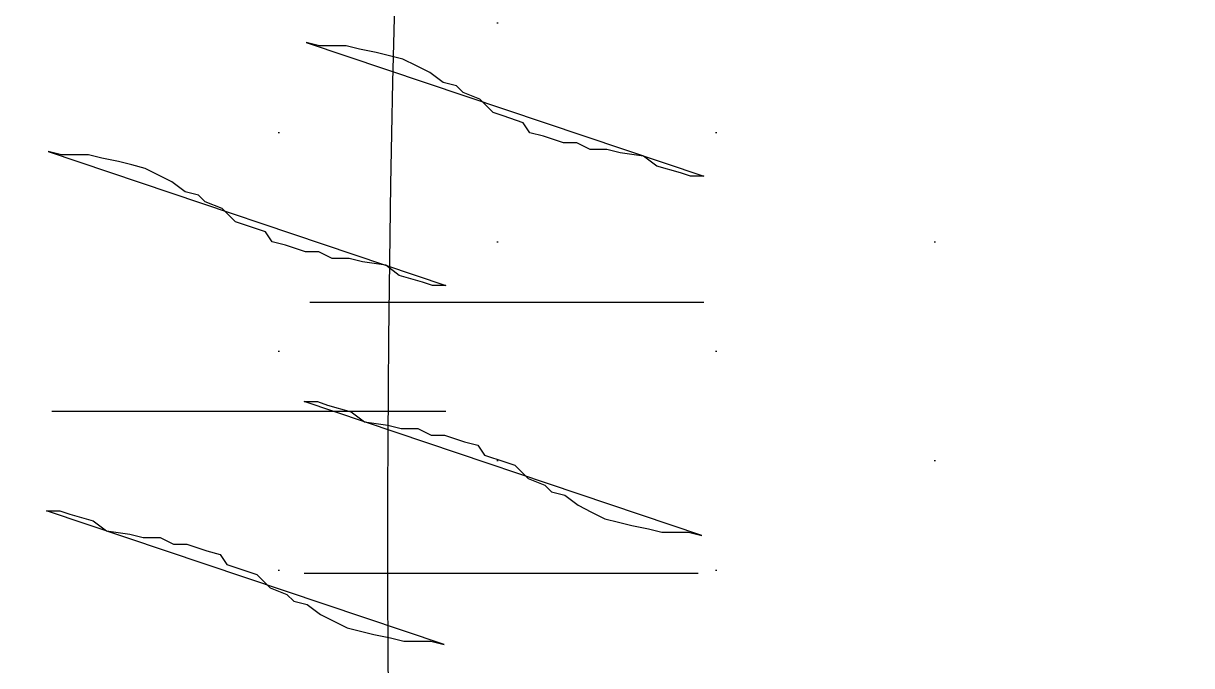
# Model space of a CAD drawing. Extents: x 3694 to 117786, y 20013 to 108631.
# Drawn here: x 68139.6 to 68199.3, y 30810.3 to 30843.1 of the extents above; entities that cross this region are included whole.
import ezdxf

# ---------------------------------------------------------------- set-up
doc = ezdxf.new("R2010")
doc.units = 0
doc.header["$LTSCALE"] = 1000
doc.header["$MEASUREMENT"] = 0
doc.layers.add('家具', color=253, linetype='Continuous')

msp = doc.modelspace()

# ---------------------------------------------------------------- hatches: boundary and pattern name
at = {"layer": '家具'}
h = msp.add_hatch(dxfattribs=at)
h.set_pattern_fill('DOTS', color=8, scale=335.28, angle=-90, style=0)
h.set_pattern_definition([(270, (40764.087, 11180.682), (-20.955, -10.4775), [0, -20.955])])
edge = h.paths.add_edge_path()
edge.add_spline(control_points=[(67993.171, 30063.85), (67991.347, 30072.905), (67989.564, 30081.936), (67984.129, 30110.343), (67980.695, 30129.634), (67974.752, 30168.036), (67972.296, 30187.076), (67967.7, 30231.647), (67965.824, 30257.252), (67961.066, 30334.956), (67959.04, 30388.061), (67952.128, 30468.763), (67949.186, 30495.816), (67943.11, 30536.435), (67940.807, 30549.981), (67935.525, 30577.052), (67932.521, 30590.639), (67925.162, 30620.115), (67920.727, 30635.84), (67913.02, 30661.97), (67909.81, 30672.52), (67906.634, 30682.959)], knot_values=[0.007594, 0.007594, 0.007594, 0.007594, 1.009332, 1.009332, 3.166904, 3.166904, 5.324476, 5.324476, 8.146714, 8.146714, 13.786985, 13.786985, 16.607121, 16.607121, 18.017189, 18.017189, 19.427256, 19.427256, 21.1184, 21.1184, 22.28816, 22.28816, 22.28816, 22.28816], degree=3, periodic=0)
edge.add_ellipse((69823.205, 31244.763), major_axis=(1412.244, 1412.244), ratio=1, start_angle=138.557148, end_angle=151.337437, ccw=False)
edge.add_ellipse((69823.205, 30996.932), major_axis=(1412.244, 1412.244), ratio=1, start_angle=118.662563, end_angle=131.442852, ccw=False)
edge.add_spline(control_points=[(67906.634, 31558.737), (67909.81, 31569.175), (67913.02, 31579.726), (67920.727, 31605.856), (67925.162, 31621.581), (67932.521, 31651.056), (67935.525, 31664.643), (67940.807, 31691.714), (67943.11, 31705.261), (67949.186, 31745.88), (67952.128, 31772.932), (67957.218, 31832.352), (67959.059, 31864.616), (67960.781, 31896.489)], knot_values=[0.007594, 0.007594, 0.007594, 0.007594, 1.177354, 1.177354, 2.868498, 2.868498, 4.278566, 4.278566, 5.688634, 5.688634, 8.508769, 8.508769, 11.917873, 11.917873, 11.917873, 11.917873], degree=3, periodic=0)
edge.add_ellipse((67966.547, 31918.918), major_axis=(-16.375, 16.375), ratio=1, start_angle=120.58246, end_angle=134.19648)
edge.add_ellipse((68102.117, 32282.875), major_axis=(-290.107, 290.107), ratio=1, start_angle=115.65651, end_angle=125.45708)
edge.add_ellipse((67321.82, 31759.471), major_axis=(510.616, 510.616), ratio=1, start_angle=303.721551, end_angle=324.469816, ccw=False)
edge.add_ellipse((63554.823, 31287.666), major_axis=(3173.046, 3173.046), ratio=1, start_angle=308.357975, end_angle=319.22468, ccw=False)
edge.add_ellipse((67013.867, 30385.319), major_axis=(-756.088, 756.088), ratio=1, start_angle=220.522212, end_angle=246.006973, ccw=False)
edge.add_ellipse((68093.523, 30275.821), major_axis=(20.775, 20.775), ratio=1, start_angle=72.68605, end_angle=150.65031)
edge.add_ellipse((68351.803, 30519.224), major_axis=(269.526, 269.526), ratio=1, start_angle=176.25132, end_angle=213.93034)
edge.add_ellipse((68627.268, 30299.265), major_axis=(-269.545, 269.545), ratio=1, start_angle=68.84747, end_angle=70.56357)
edge.add_ellipse((68342.567, 28632.013), major_axis=(1063.437, 1063.437), ratio=1, start_angle=47.255077, end_angle=54.694715)
edge.add_ellipse((68138.88, 29903.694), major_axis=(153.102, 153.102), ratio=1, start_angle=58.23516, end_angle=87.29579)
edge = h.paths.add_edge_path()
edge.add_ellipse((68052.888, 29947.418), major_axis=(-59.621, 59.621), ratio=1, start_angle=82.28214, end_angle=111.86653, ccw=False)
edge.add_ellipse((68101.68, 29975.411), major_axis=(99.196, 99.196), ratio=1, start_angle=154.31922, end_angle=169.30677, ccw=False)
edge.add_ellipse((68226.478, 31486.223), major_axis=(1116.039, 1116.039), ratio=1, start_angle=215.621951, end_angle=236.675883)
edge.add_spline(control_points=[(68545.89, 29940.565), (68546.088, 29938.378), (68546.942, 29928.791), (68547.53, 29918.779), (68548.385, 29909.38)], knot_values=[0, 0, 0, 0, 0.241803, 1.05283, 1.05283, 1.05283, 1.05283], degree=3, periodic=0)
edge.add_ellipse((68586.297, 29912.68), major_axis=(-26.909, 26.909), ratio=1, start_angle=49.72716, end_angle=121.22323)
edge.add_ellipse((68256.115, 33919.223), major_axis=(2868.191, 2868.191), ratio=1, start_angle=221.659547, end_angle=229.540688, ccw=False)
edge = h.paths.add_edge_path()
edge.add_ellipse((68052.888, 32294.278), major_axis=(59.621, 59.621), ratio=1, start_angle=68.13347, end_angle=97.71786, ccw=False)
edge.add_ellipse((68256.115, 28322.473), major_axis=(-2868.191, 2868.191), ratio=1, start_angle=310.455896, end_angle=318.340453, ccw=False)
edge.add_ellipse((68586.473, 32328.98), major_axis=(26.909, 26.909), ratio=1, start_angle=58.67635, end_angle=130.01653)
edge.add_spline(control_points=[(68548.562, 32332.286), (68548.225, 32328.589), (68547.95, 32325.154), (68547.704, 32321.891)], knot_values=[0, 0, 0, 0, 0.318986, 0.318986, 0.318986, 0.318986], degree=3, periodic=0)
edge.add_ellipse((68118.216, 28776.025), major_axis=(-2525.632, 2525.632), ratio=1, start_angle=-51.906227, end_angle=-42.875408)
edge = h.paths.add_edge_path()
edge.add_ellipse((68266.776, 31858.426), major_axis=(221.162, 221.162), ratio=1, start_angle=249.06802, end_angle=320.144, ccw=False)
edge.add_ellipse((68176.053, 31598.983), major_axis=(-155.448, 155.448), ratio=1, start_angle=155.11893, end_angle=218.17184, ccw=False)
edge.add_ellipse((68799.504, 31223.883), major_axis=(405.324, 405.324), ratio=1, start_angle=117.886425, end_angle=164.473767)
edge.add_ellipse((68089.491, 30642.741), major_axis=(-258.823, 258.823), ratio=1, start_angle=229.49374, end_angle=279.80173, ccw=False)
edge.add_ellipse((68363.937, 30409.276), major_axis=(196.089, 196.089), ratio=1, start_angle=323.30763, end_angle=385.96152, ccw=False)
edge.add_ellipse((68278.006, 29953.045), major_axis=(-433.678, 433.678), ratio=1, start_angle=250.121822, end_angle=279.018877, ccw=False)
edge.add_ellipse((53145.836, 31069.663), major_axis=(661.589, 15696.882), ratio=1, start_angle=268.6990718, end_angle=269.2892955, ccw=False)
edge.add_spline(control_points=[(68823.652, 30051.87), (68816.625, 30051.428), (68809.479, 30051.328), (68801.973, 30051.609)], knot_values=[2.29351, 2.29351, 2.29351, 2.29351, 2.979733, 2.979733, 2.979733, 2.979733], degree=3, periodic=0)
edge.add_spline(control_points=[(68801.973, 30051.609), (68797.754, 30051.766), (68786.399, 30052.495), (68770.424, 30054.553), (68774.084, 30068.3), (68770.345, 30072.075), (68767.568, 30073.653)], knot_values=[2.979733, 2.979733, 2.979733, 2.979733, 3.365456, 3.990522, 4.278466, 4.605763, 4.605763, 4.605763, 4.605763], degree=3, periodic=0)
edge.add_spline(control_points=[(68767.568, 30073.653), (68764.782, 30075.235), (68761.202, 30076.384), (68757.623, 30077.532)], knot_values=[4.605763, 4.605763, 4.605763, 4.605763, 4.934211, 4.934211, 4.934211, 4.934211], degree=3, periodic=0)
edge.add_ellipse((68342.567, 28632.013), major_axis=(-1063.437, 1063.437), ratio=1, start_angle=-61.020506, end_angle=-52.795633)
edge.add_ellipse((68413.888, 30391.822), major_axis=(-212.583, 212.583), ratio=1, start_angle=161.18693, end_angle=194.36645)
edge.add_ellipse((68413.791, 30073.202), major_axis=(217.18, 217.18), ratio=1, start_angle=347.58973, end_angle=388.97478)
edge.add_ellipse((68061.756, 30199.816), major_axis=(-331.087, 331.087), ratio=1, start_angle=246.10373, end_angle=272.15361)
edge.add_ellipse((68628.875, 30184.461), major_axis=(-308.614, 308.614), ratio=1, start_angle=-10.26045, end_angle=-2.05338)
edge.add_spline(control_points=[(68331.517, 30503.935), (68322.565, 30496.886), (68300.122, 30479.214), (68309.899, 30542.457), (68286.885, 30577.511), (68259.659, 30637.112), (68292.256, 30702.743), (68273.014, 30784.508), (68257.078, 30871.339), (68197.395, 30907.475), (68188.772, 30963.019), (68155.914, 30951.199), (68154.428, 30968.365), (68153.748, 30977.301)], knot_values=[28.726228, 28.726228, 28.726228, 28.726228, 29.65137, 31.045535, 32.970907, 34.80046, 37.537981, 40.132447, 43.737998, 46.299248, 47.538816, 48.20545, 48.984057, 48.984057, 48.984057, 48.984057], degree=3, periodic=0)
edge.add_ellipse((74440.637, 31139.04), major_axis=(4446.972, 4446.972), ratio=1, start_angle=132.8462664, end_angle=136.4736959, ccw=False)
edge.add_spline(control_points=[(68156.11, 31375.385), (68157.512, 31389.271), (68160.689, 31413.779), (68204.257, 31444.793), (68224.986, 31513.372), (68260.435, 31577.017), (68249.174, 31648.504), (68285.933, 31671.158), (68318.292, 31758.012), (68318.863, 31736.773)], knot_values=[0, 0, 0, 0, 1.426784, 2.507846, 5.446644, 8.794162, 10.36551, 12.195062, 14.476347, 14.476347, 14.476347, 14.476347], degree=3, periodic=0)
edge.add_ellipse((67925.763, 31991.155), major_axis=(-331.087, 331.087), ratio=1, start_angle=192.09233, end_angle=216.81003)
edge.add_ellipse((68240.598, 32193.241), major_axis=(217.18, 217.18), ratio=1, start_angle=253.93898, end_angle=295.32403)
edge.add_ellipse((68311.899, 31882.702), major_axis=(212.583, 212.583), ratio=1, start_angle=358.54731, end_angle=364.8553)
edge.add_ellipse((68346.104, 33494.596), major_axis=(-983.775, 983.775), ratio=1, start_angle=141.588156, end_angle=151.911973)
edge.add_spline(control_points=[(68750.827, 32163.497), (68756.337, 32165.304), (68761.847, 32167.112), (68764.436, 32170.495)], knot_values=[4.42753, 4.42753, 4.42753, 4.42753, 4.934211, 4.934211, 4.934211, 4.934211], degree=3, periodic=0)
edge.add_ellipse((68272.007, 32290.216), major_axis=(358.343, 358.343), ratio=1, start_angle=262.18363, end_angle=301.33518, ccw=False)
h = msp.add_hatch(dxfattribs=at)
h.set_pattern_fill('DOTS', color=8, scale=178.816, angle=-90, style=0)
h.set_pattern_definition([(90, (52193.29, 40884.778), (-11.176, 5.588), [0, -11.176])])
edge = h.paths.add_edge_path(flags=17)
edge.add_ellipse((68101.152, 30580.721), major_axis=(23.26, 23.26), ratio=1, start_angle=292.77437, end_angle=342.57063, ccw=False)
edge.add_ellipse((68208.115, 30531.907), major_axis=(-59.905, 59.905), ratio=1, start_angle=-24.16555, end_angle=19.57519, ccw=False)
edge.add_ellipse((68166.048, 30566.042), major_axis=(32.95, 32.95), ratio=1, start_angle=30.15886, end_angle=95.07845)
edge = h.paths.add_edge_path(flags=17)
edge.add_ellipse((68856.569, 30665.537), major_axis=(-481.375, 481.375), ratio=1, start_angle=48.853074, end_angle=49.587726)
edge.add_ellipse((68231.663, 30599.708), major_axis=(-38.8, 38.8), ratio=1, start_angle=-38.46061, end_angle=33.03374, ccw=False)
edge.add_ellipse((68223.55, 30675.535), major_axis=(-15.128, 15.128), ratio=1, start_angle=2.9898, end_angle=139.99778, ccw=False)
edge.add_ellipse((68268.102, 30622.112), major_axis=(64.198, 64.198), ratio=1, start_angle=86.74353, end_angle=136.46506)
edge = h.paths.add_edge_path()
edge.add_ellipse((68440.144, 30597.61), major_axis=(242.037, 242.037), ratio=1, start_angle=141.85022, end_angle=191.46058)
edge.add_spline(control_points=[(68251.024, 30312.307), (68258.965, 30305.726), (68269.071, 30297.35), (68277.659, 30302.979), (68279.382, 30304.569)], knot_values=[0, 0, 0, 0, 1.422385, 1.810205, 1.810205, 1.810205, 1.810205], degree=3, periodic=0)
edge.add_ellipse((68856.569, 30665.537), major_axis=(481.375, 481.375), ratio=1, start_angle=162.428635, end_angle=167.021492, ccw=False)
edge.add_ellipse((68413.533, 30611.588), major_axis=(216.102, 216.102), ratio=1, start_angle=142.0668, end_angle=193.16545, ccw=False)
edge.add_ellipse((68567.501, 30676.442), major_axis=(331.349, 331.349), ratio=1, start_angle=104.74345, end_angle=147.62897, ccw=False)
edge.add_ellipse((69157.15, 30817.275), major_axis=(-706.377, 706.377), ratio=1, start_angle=36.922376, end_angle=39.52687, ccw=False)
edge.add_spline(control_points=[(68168.093, 30957.645), (68164.374, 30957.81), (68153.097, 30955.65), (68150.206, 30943.957), (68148.254, 30936.063)], knot_values=[0, 0, 0, 0, 0.581976, 1.791185, 1.791185, 1.791185, 1.791185], degree=3, periodic=0)
edge.add_ellipse((68598.094, 30686.51), major_axis=(363.754, 363.754), ratio=1, start_angle=105.98022, end_angle=149.60644)
edge = h.paths.add_edge_path()
edge.add_spline(control_points=[(68192.047, 30937.99), (68188.168, 30944.995), (68182.775, 30954.733), (68171.278, 30957.503), (68168.093, 30957.645)], knot_values=[1.791185, 1.791185, 1.791185, 1.791185, 3.069002, 3.567392, 3.567392, 3.567392, 3.567392], degree=3, periodic=0)
edge.add_ellipse((69157.15, 30817.275), major_axis=(706.377, 706.377), ratio=1, start_angle=126.922376, end_angle=129.52687)
edge.add_ellipse((67857.201, 30658.297), major_axis=(281.069, 281.069), ratio=1, start_angle=311.0682, end_angle=354.76642, ccw=False)
edge.add_ellipse((67851.2, 30493.547), major_axis=(300.796, 300.796), ratio=1, start_angle=295.55674, end_angle=333.85776, ccw=False)
edge.add_ellipse((68856.569, 30665.537), major_axis=(481.375, 481.375), ratio=1, start_angle=162.428635, end_angle=167.021492)
edge.add_spline(control_points=[(68279.382, 30304.569), (68281.996, 30306.981), (68289.124, 30316.999), (68292.251, 30326.828), (68294.348, 30333.422)], knot_values=[1.810205, 1.810205, 1.810205, 1.810205, 2.398758, 3.598447, 3.598447, 3.598447, 3.598447], degree=3, periodic=0)
edge.add_ellipse((67924.046, 30451.425), major_axis=(-274.817, 274.817), ratio=1, start_angle=207.32467, end_angle=252.14849)
edge.add_ellipse((67979.593, 30720.11), major_axis=(-215.184, 215.184), ratio=1, start_angle=207.53249, end_angle=270.7223)

# ---------------------------------------------------------------- linework, layer by layer
at = {"layer": '家具', "color": 8, "linetype": 'Continuous'}
for p, q in [((68154.704, 30841.984, 0), (68154.021, 30842.155, 0)), ((68154.021, 30842.155, 0), (68174.342, 30835.325, 0)), ((68154.704, 30841.984, 0), (68154.021, 30842.155, 0)), ((68154.021, 30842.155, 0), (68174.342, 30835.325, 0)), ((68154.704, 30841.984, 0), (68154.021, 30842.155, 0)), ((68154.021, 30842.155, 0), (68174.342, 30835.325, 0)), ((68154.704, 30841.984, 0), (68154.021, 30842.155, 0)), ((68154.021, 30842.155, 0), (68174.342, 30835.325, 0)), ((68155.387, 30841.984, 0), (68154.704, 30841.984, 0)), ((68155.387, 30841.984, 0), (68154.704, 30841.984, 0)), ((68155.387, 30841.984, 0), (68154.704, 30841.984, 0)), ((68155.387, 30841.984, 0), (68154.704, 30841.984, 0)), ((68156.07, 30841.984, 0), (68155.387, 30841.984, 0)), ((68156.07, 30841.984, 0), (68155.387, 30841.984, 0)), ((68156.07, 30841.984, 0), (68155.387, 30841.984, 0)), ((68156.07, 30841.984, 0), (68155.387, 30841.984, 0)), ((68156.753, 30841.813, 0), (68156.07, 30841.984, 0)), ((68156.753, 30841.813, 0), (68156.07, 30841.984, 0)), ((68156.753, 30841.813, 0), (68156.07, 30841.984, 0)), ((68156.753, 30841.813, 0), (68156.07, 30841.984, 0)), ((68157.607, 30841.642, 0), (68156.753, 30841.813, 0)), ((68157.607, 30841.642, 0), (68156.753, 30841.813, 0)), ((68157.607, 30841.642, 0), (68156.753, 30841.813, 0)), ((68157.607, 30841.642, 0), (68156.753, 30841.813, 0)), ((68158.29, 30841.472, 0), (68157.607, 30841.642, 0)), ((68158.29, 30841.472, 0), (68157.607, 30841.642, 0)), ((68158.29, 30841.472, 0), (68157.607, 30841.642, 0)), ((68158.29, 30841.472, 0), (68157.607, 30841.642, 0)), ((68158.973, 30841.301, 0), (68158.29, 30841.472, 0)), ((68158.973, 30841.301, 0), (68158.29, 30841.472, 0)), ((68158.973, 30841.301, 0), (68158.29, 30841.472, 0)), ((68158.973, 30841.301, 0), (68158.29, 30841.472, 0)), ((68159.656, 30840.959, 0), (68158.973, 30841.301, 0)), ((68159.656, 30840.959, 0), (68158.973, 30841.301, 0)), ((68159.656, 30840.959, 0), (68158.973, 30841.301, 0)), ((68159.656, 30840.959, 0), (68158.973, 30841.301, 0)), ((68160.339, 30840.618, 0), (68159.656, 30840.959, 0)), ((68160.339, 30840.618, 0), (68159.656, 30840.959, 0)), ((68160.339, 30840.618, 0), (68159.656, 30840.959, 0)), ((68160.339, 30840.618, 0), (68159.656, 30840.959, 0)), ((68161.022, 30840.105, 0), (68160.339, 30840.618, 0)), ((68161.022, 30840.105, 0), (68160.339, 30840.618, 0)), ((68161.022, 30840.105, 0), (68160.339, 30840.618, 0)), ((68161.022, 30840.105, 0), (68160.339, 30840.618, 0)), ((68161.705, 30839.935, 0), (68161.022, 30840.105, 0)), ((68161.705, 30839.935, 0), (68161.022, 30840.105, 0)), ((68161.705, 30839.935, 0), (68161.022, 30840.105, 0)), ((68161.705, 30839.935, 0), (68161.022, 30840.105, 0)), ((68162.047, 30839.593, 0), (68161.705, 30839.935, 0)), ((68162.047, 30839.593, 0), (68161.705, 30839.935, 0)), ((68162.047, 30839.593, 0), (68161.705, 30839.935, 0)), ((68162.047, 30839.593, 0), (68161.705, 30839.935, 0)), ((68162.901, 30839.252, 0), (68162.047, 30839.593, 0)), ((68162.901, 30839.252, 0), (68162.047, 30839.593, 0)), ((68162.901, 30839.252, 0), (68162.047, 30839.593, 0)), ((68162.901, 30839.252, 0), (68162.047, 30839.593, 0)), ((68163.584, 30838.568, 0), (68162.901, 30839.252, 0)), ((68163.584, 30838.568, 0), (68162.901, 30839.252, 0)), ((68163.584, 30838.568, 0), (68162.901, 30839.252, 0)), ((68163.584, 30838.568, 0), (68162.901, 30839.252, 0)), ((68164.096, 30838.398, 0), (68163.584, 30838.568, 0)), ((68164.096, 30838.398, 0), (68163.584, 30838.568, 0)), ((68164.096, 30838.398, 0), (68163.584, 30838.568, 0)), ((68164.096, 30838.398, 0), (68163.584, 30838.568, 0)), ((68165.12, 30838.056, 0), (68164.096, 30838.398, 0)), ((68165.12, 30838.056, 0), (68164.096, 30838.398, 0)), ((68165.12, 30838.056, 0), (68164.096, 30838.398, 0)), ((68165.12, 30838.056, 0), (68164.096, 30838.398, 0)), ((68165.462, 30837.544, 0), (68165.12, 30838.056, 0)), ((68165.462, 30837.544, 0), (68165.12, 30838.056, 0)), ((68165.462, 30837.544, 0), (68165.12, 30838.056, 0)), ((68165.462, 30837.544, 0), (68165.12, 30838.056, 0)), ((68166.145, 30837.373, 0), (68165.462, 30837.544, 0)), ((68166.145, 30837.373, 0), (68165.462, 30837.544, 0)), ((68166.145, 30837.373, 0), (68165.462, 30837.544, 0)), ((68166.145, 30837.373, 0), (68165.462, 30837.544, 0)), ((68167.169, 30837.032, 0), (68166.145, 30837.373, 0)), ((68167.169, 30837.032, 0), (68166.145, 30837.373, 0)), ((68167.169, 30837.032, 0), (68166.145, 30837.373, 0)), ((68167.169, 30837.032, 0), (68166.145, 30837.373, 0)), ((68167.852, 30837.032, 0), (68167.169, 30837.032, 0)), ((68167.852, 30837.032, 0), (68167.169, 30837.032, 0)), ((68167.852, 30837.032, 0), (68167.169, 30837.032, 0)), ((68167.852, 30837.032, 0), (68167.169, 30837.032, 0)), ((68168.535, 30836.691, 0), (68167.852, 30837.032, 0)), ((68168.535, 30836.691, 0), (68167.852, 30837.032, 0)), ((68168.535, 30836.691, 0), (68167.852, 30837.032, 0)), ((68168.535, 30836.691, 0), (68167.852, 30837.032, 0)), ((68141.529, 30836.407, 0), (68140.846, 30836.578, 0)), ((68140.846, 30836.578, 0), (68161.167, 30829.748, 0)), ((68141.529, 30836.407, 0), (68140.846, 30836.578, 0)), ((68140.846, 30836.578, 0), (68161.167, 30829.748, 0)), ((68141.529, 30836.407, 0), (68140.846, 30836.578, 0)), ((68140.846, 30836.578, 0), (68161.167, 30829.748, 0)), ((68141.529, 30836.407, 0), (68140.846, 30836.578, 0)), ((68140.846, 30836.578, 0), (68161.167, 30829.748, 0)), ((68142.212, 30836.407, 0), (68141.529, 30836.407, 0)), ((68142.212, 30836.407, 0), (68141.529, 30836.407, 0)), ((68142.212, 30836.407, 0), (68141.529, 30836.407, 0)), ((68142.212, 30836.407, 0), (68141.529, 30836.407, 0)), ((68142.895, 30836.407, 0), (68142.212, 30836.407, 0)), ((68142.895, 30836.407, 0), (68142.212, 30836.407, 0)), ((68142.895, 30836.407, 0), (68142.212, 30836.407, 0)), ((68142.895, 30836.407, 0), (68142.212, 30836.407, 0)), ((68143.579, 30836.237, 0), (68142.895, 30836.407, 0)), ((68143.579, 30836.237, 0), (68142.895, 30836.407, 0)), ((68143.579, 30836.237, 0), (68142.895, 30836.407, 0)), ((68143.579, 30836.237, 0), (68142.895, 30836.407, 0)), ((68144.432, 30836.066, 0), (68143.579, 30836.237, 0)), ((68144.432, 30836.066, 0), (68143.579, 30836.237, 0)), ((68144.432, 30836.066, 0), (68143.579, 30836.237, 0)), ((68144.432, 30836.066, 0), (68143.579, 30836.237, 0)), ((68169.389, 30836.691, 0), (68168.535, 30836.691, 0)), ((68169.389, 30836.691, 0), (68168.535, 30836.691, 0)), ((68169.389, 30836.691, 0), (68168.535, 30836.691, 0)), ((68169.389, 30836.691, 0), (68168.535, 30836.691, 0)), ((68170.072, 30836.52, 0), (68169.389, 30836.691, 0)), ((68170.072, 30836.52, 0), (68169.389, 30836.691, 0)), ((68170.072, 30836.52, 0), (68169.389, 30836.691, 0)), ((68170.072, 30836.52, 0), (68169.389, 30836.691, 0)), ((68171.268, 30836.349, 0), (68170.072, 30836.52, 0)), ((68171.268, 30836.349, 0), (68170.072, 30836.52, 0)), ((68171.268, 30836.349, 0), (68170.072, 30836.52, 0)), ((68171.268, 30836.349, 0), (68170.072, 30836.52, 0)), ((68171.951, 30835.837, 0), (68171.268, 30836.349, 0)), ((68171.951, 30835.837, 0), (68171.268, 30836.349, 0)), ((68171.951, 30835.837, 0), (68171.268, 30836.349, 0)), ((68171.951, 30835.837, 0), (68171.268, 30836.349, 0)), ((68145.115, 30835.895, 0), (68144.432, 30836.066, 0)), ((68145.115, 30835.895, 0), (68144.432, 30836.066, 0)), ((68145.115, 30835.895, 0), (68144.432, 30836.066, 0)), ((68145.115, 30835.895, 0), (68144.432, 30836.066, 0)), ((68145.799, 30835.724, 0), (68145.115, 30835.895, 0)), ((68145.799, 30835.724, 0), (68145.115, 30835.895, 0)), ((68145.799, 30835.724, 0), (68145.115, 30835.895, 0)), ((68145.799, 30835.724, 0), (68145.115, 30835.895, 0)), ((68146.482, 30835.383, 0), (68145.799, 30835.724, 0)), ((68146.482, 30835.383, 0), (68145.799, 30835.724, 0)), ((68146.482, 30835.383, 0), (68145.799, 30835.724, 0)), ((68146.482, 30835.383, 0), (68145.799, 30835.724, 0)), ((68173.146, 30835.496, 0), (68171.951, 30835.837, 0)), ((68173.146, 30835.496, 0), (68171.951, 30835.837, 0)), ((68173.146, 30835.496, 0), (68171.951, 30835.837, 0)), ((68173.146, 30835.496, 0), (68171.951, 30835.837, 0)), ((68147.165, 30835.041, 0), (68146.482, 30835.383, 0)), ((68147.165, 30835.041, 0), (68146.482, 30835.383, 0)), ((68147.165, 30835.041, 0), (68146.482, 30835.383, 0)), ((68147.165, 30835.041, 0), (68146.482, 30835.383, 0)), ((68147.848, 30834.529, 0), (68147.165, 30835.041, 0)), ((68147.848, 30834.529, 0), (68147.165, 30835.041, 0)), ((68147.848, 30834.529, 0), (68147.165, 30835.041, 0)), ((68147.848, 30834.529, 0), (68147.165, 30835.041, 0)), ((68173.658, 30835.325, 0), (68173.146, 30835.496, 0)), ((68173.658, 30835.325, 0), (68173.146, 30835.496, 0)), ((68173.658, 30835.325, 0), (68173.146, 30835.496, 0)), ((68173.658, 30835.325, 0), (68173.146, 30835.496, 0)), ((68174.342, 30835.325, 0), (68173.658, 30835.325, 0)), ((68174.342, 30835.325, 0), (68173.658, 30835.325, 0)), ((68174.342, 30835.325, 0), (68173.658, 30835.325, 0)), ((68174.342, 30835.325, 0), (68173.658, 30835.325, 0)), ((68148.531, 30834.358, 0), (68147.848, 30834.529, 0)), ((68148.531, 30834.358, 0), (68147.848, 30834.529, 0)), ((68148.531, 30834.358, 0), (68147.848, 30834.529, 0)), ((68148.531, 30834.358, 0), (68147.848, 30834.529, 0)), ((68148.872, 30834.017, 0), (68148.531, 30834.358, 0)), ((68148.872, 30834.017, 0), (68148.531, 30834.358, 0)), ((68148.872, 30834.017, 0), (68148.531, 30834.358, 0)), ((68148.872, 30834.017, 0), (68148.531, 30834.358, 0)), ((68149.726, 30833.675, 0), (68148.872, 30834.017, 0)), ((68149.726, 30833.675, 0), (68148.872, 30834.017, 0)), ((68149.726, 30833.675, 0), (68148.872, 30834.017, 0)), ((68149.726, 30833.675, 0), (68148.872, 30834.017, 0)), ((68150.409, 30832.992, 0), (68149.726, 30833.675, 0)), ((68150.409, 30832.992, 0), (68149.726, 30833.675, 0)), ((68150.409, 30832.992, 0), (68149.726, 30833.675, 0)), ((68150.409, 30832.992, 0), (68149.726, 30833.675, 0)), ((68150.922, 30832.821, 0), (68150.409, 30832.992, 0)), ((68150.922, 30832.821, 0), (68150.409, 30832.992, 0)), ((68150.922, 30832.821, 0), (68150.409, 30832.992, 0)), ((68150.922, 30832.821, 0), (68150.409, 30832.992, 0)), ((68151.945, 30832.48, 0), (68150.922, 30832.821, 0)), ((68151.945, 30832.48, 0), (68150.922, 30832.821, 0)), ((68151.945, 30832.48, 0), (68150.922, 30832.821, 0)), ((68151.945, 30832.48, 0), (68150.922, 30832.821, 0)), ((68152.287, 30831.967, 0), (68151.945, 30832.48, 0)), ((68152.287, 30831.967, 0), (68151.945, 30832.48, 0)), ((68152.287, 30831.967, 0), (68151.945, 30832.48, 0)), ((68152.287, 30831.967, 0), (68151.945, 30832.48, 0)), ((68152.97, 30831.797, 0), (68152.287, 30831.967, 0)), ((68152.97, 30831.797, 0), (68152.287, 30831.967, 0)), ((68152.97, 30831.797, 0), (68152.287, 30831.967, 0)), ((68152.97, 30831.797, 0), (68152.287, 30831.967, 0)), ((68153.995, 30831.455, 0), (68152.97, 30831.797, 0)), ((68153.995, 30831.455, 0), (68152.97, 30831.797, 0)), ((68153.995, 30831.455, 0), (68152.97, 30831.797, 0)), ((68153.995, 30831.455, 0), (68152.97, 30831.797, 0)), ((68154.678, 30831.455, 0), (68153.995, 30831.455, 0)), ((68154.678, 30831.455, 0), (68153.995, 30831.455, 0)), ((68154.678, 30831.455, 0), (68153.995, 30831.455, 0)), ((68154.678, 30831.455, 0), (68153.995, 30831.455, 0)), ((68155.361, 30831.114, 0), (68154.678, 30831.455, 0)), ((68155.361, 30831.114, 0), (68154.678, 30831.455, 0)), ((68155.361, 30831.114, 0), (68154.678, 30831.455, 0)), ((68155.361, 30831.114, 0), (68154.678, 30831.455, 0)), ((68156.215, 30831.114, 0), (68155.361, 30831.114, 0)), ((68156.215, 30831.114, 0), (68155.361, 30831.114, 0)), ((68156.215, 30831.114, 0), (68155.361, 30831.114, 0)), ((68156.215, 30831.114, 0), (68155.361, 30831.114, 0)), ((68156.898, 30830.944, 0), (68156.215, 30831.114, 0)), ((68156.898, 30830.944, 0), (68156.215, 30831.114, 0)), ((68156.898, 30830.944, 0), (68156.215, 30831.114, 0)), ((68156.898, 30830.944, 0), (68156.215, 30831.114, 0)), ((68158.093, 30830.773, 0), (68156.898, 30830.944, 0)), ((68158.093, 30830.773, 0), (68156.898, 30830.944, 0)), ((68158.093, 30830.773, 0), (68156.898, 30830.944, 0)), ((68158.093, 30830.773, 0), (68156.898, 30830.944, 0)), ((68158.776, 30830.261, 0), (68158.093, 30830.773, 0)), ((68158.776, 30830.261, 0), (68158.093, 30830.773, 0)), ((68158.776, 30830.261, 0), (68158.093, 30830.773, 0)), ((68158.776, 30830.261, 0), (68158.093, 30830.773, 0)), ((68159.972, 30829.919, 0), (68158.776, 30830.261, 0)), ((68159.972, 30829.919, 0), (68158.776, 30830.261, 0)), ((68159.972, 30829.919, 0), (68158.776, 30830.261, 0)), ((68159.972, 30829.919, 0), (68158.776, 30830.261, 0)), ((68160.484, 30829.748, 0), (68159.972, 30829.919, 0)), ((68160.484, 30829.748, 0), (68159.972, 30829.919, 0)), ((68160.484, 30829.748, 0), (68159.972, 30829.919, 0)), ((68160.484, 30829.748, 0), (68159.972, 30829.919, 0)), ((68161.167, 30829.748, 0), (68160.484, 30829.748, 0)), ((68161.167, 30829.748, 0), (68160.484, 30829.748, 0)), ((68161.167, 30829.748, 0), (68160.484, 30829.748, 0)), ((68161.167, 30829.748, 0), (68160.484, 30829.748, 0)), ((68154.21, 30828.897, 0), (68174.342, 30828.897, 0)), ((68154.21, 30828.897, 0), (68174.342, 30828.897, 0)), ((68154.21, 30828.897, 0), (68174.342, 30828.897, 0)), ((68154.21, 30828.897, 0), (68174.342, 30828.897, 0)), ((68153.925, 30823.811, 0), (68154.608, 30823.811, 0)), ((68174.245, 30816.981, 0), (68153.925, 30823.811, 0)), ((68153.925, 30823.811, 0), (68154.608, 30823.811, 0)), ((68174.245, 30816.981, 0), (68153.925, 30823.811, 0)), ((68153.925, 30823.811, 0), (68154.608, 30823.811, 0)), ((68174.245, 30816.981, 0), (68153.925, 30823.811, 0)), ((68153.925, 30823.811, 0), (68154.608, 30823.811, 0)), ((68174.245, 30816.981, 0), (68153.925, 30823.811, 0)), ((68154.608, 30823.811, 0), (68155.121, 30823.64, 0)), ((68154.608, 30823.811, 0), (68155.121, 30823.64, 0)), ((68154.608, 30823.811, 0), (68155.121, 30823.64, 0)), ((68154.608, 30823.811, 0), (68155.121, 30823.64, 0)), ((68141.035, 30823.321, 0), (68161.167, 30823.321, 0)), ((68141.035, 30823.321, 0), (68161.167, 30823.321, 0)), ((68141.035, 30823.321, 0), (68161.167, 30823.321, 0)), ((68141.035, 30823.321, 0), (68161.167, 30823.321, 0)), ((68155.121, 30823.64, 0), (68156.316, 30823.299, 0)), ((68155.121, 30823.64, 0), (68156.316, 30823.299, 0)), ((68155.121, 30823.64, 0), (68156.316, 30823.299, 0)), ((68155.121, 30823.64, 0), (68156.316, 30823.299, 0)), ((68156.316, 30823.299, 0), (68156.999, 30822.786, 0)), ((68156.316, 30823.299, 0), (68156.999, 30822.786, 0)), ((68156.316, 30823.299, 0), (68156.999, 30822.786, 0)), ((68156.316, 30823.299, 0), (68156.999, 30822.786, 0)), ((68156.999, 30822.786, 0), (68158.194, 30822.615, 0)), ((68156.999, 30822.786, 0), (68158.194, 30822.615, 0)), ((68156.999, 30822.786, 0), (68158.194, 30822.615, 0)), ((68156.999, 30822.786, 0), (68158.194, 30822.615, 0)), ((68158.194, 30822.615, 0), (68158.877, 30822.445, 0)), ((68158.194, 30822.615, 0), (68158.877, 30822.445, 0)), ((68158.194, 30822.615, 0), (68158.877, 30822.445, 0)), ((68158.194, 30822.615, 0), (68158.877, 30822.445, 0)), ((68158.877, 30822.445, 0), (68159.73, 30822.445, 0)), ((68158.877, 30822.445, 0), (68159.73, 30822.445, 0)), ((68158.877, 30822.445, 0), (68159.73, 30822.445, 0)), ((68158.877, 30822.445, 0), (68159.73, 30822.445, 0)), ((68159.73, 30822.445, 0), (68160.414, 30822.104, 0)), ((68159.73, 30822.445, 0), (68160.414, 30822.104, 0)), ((68159.73, 30822.445, 0), (68160.414, 30822.104, 0)), ((68159.73, 30822.445, 0), (68160.414, 30822.104, 0)), ((68160.414, 30822.104, 0), (68161.097, 30822.104, 0)), ((68160.414, 30822.104, 0), (68161.097, 30822.104, 0)), ((68160.414, 30822.104, 0), (68161.097, 30822.104, 0)), ((68160.414, 30822.104, 0), (68161.097, 30822.104, 0)), ((68161.097, 30822.104, 0), (68162.121, 30821.762, 0)), ((68161.097, 30822.104, 0), (68162.121, 30821.762, 0)), ((68161.097, 30822.104, 0), (68162.121, 30821.762, 0)), ((68161.097, 30822.104, 0), (68162.121, 30821.762, 0)), ((68162.121, 30821.762, 0), (68162.804, 30821.592, 0)), ((68162.121, 30821.762, 0), (68162.804, 30821.592, 0)), ((68162.121, 30821.762, 0), (68162.804, 30821.592, 0)), ((68162.121, 30821.762, 0), (68162.804, 30821.592, 0)), ((68162.804, 30821.592, 0), (68163.146, 30821.079, 0)), ((68162.804, 30821.592, 0), (68163.146, 30821.079, 0)), ((68162.804, 30821.592, 0), (68163.146, 30821.079, 0)), ((68162.804, 30821.592, 0), (68163.146, 30821.079, 0)), ((68163.146, 30821.079, 0), (68164.17, 30820.738, 0)), ((68163.146, 30821.079, 0), (68164.17, 30820.738, 0)), ((68163.146, 30821.079, 0), (68164.17, 30820.738, 0)), ((68163.146, 30821.079, 0), (68164.17, 30820.738, 0)), ((68164.17, 30820.738, 0), (68164.683, 30820.567, 0)), ((68164.17, 30820.738, 0), (68164.683, 30820.567, 0)), ((68164.17, 30820.738, 0), (68164.683, 30820.567, 0)), ((68164.17, 30820.738, 0), (68164.683, 30820.567, 0)), ((68164.683, 30820.567, 0), (68165.366, 30819.884, 0)), ((68164.683, 30820.567, 0), (68165.366, 30819.884, 0)), ((68164.683, 30820.567, 0), (68165.366, 30819.884, 0)), ((68164.683, 30820.567, 0), (68165.366, 30819.884, 0)), ((68165.366, 30819.884, 0), (68166.22, 30819.542, 0)), ((68165.366, 30819.884, 0), (68166.22, 30819.542, 0)), ((68165.366, 30819.884, 0), (68166.22, 30819.542, 0)), ((68165.366, 30819.884, 0), (68166.22, 30819.542, 0)), ((68166.22, 30819.542, 0), (68166.561, 30819.201, 0)), ((68166.22, 30819.542, 0), (68166.561, 30819.201, 0)), ((68166.22, 30819.542, 0), (68166.561, 30819.201, 0)), ((68166.22, 30819.542, 0), (68166.561, 30819.201, 0)), ((68166.561, 30819.201, 0), (68167.244, 30819.03, 0)), ((68166.561, 30819.201, 0), (68167.244, 30819.03, 0)), ((68166.561, 30819.201, 0), (68167.244, 30819.03, 0)), ((68166.561, 30819.201, 0), (68167.244, 30819.03, 0)), ((68167.244, 30819.03, 0), (68167.927, 30818.518, 0)), ((68167.244, 30819.03, 0), (68167.927, 30818.518, 0)), ((68167.244, 30819.03, 0), (68167.927, 30818.518, 0)), ((68167.244, 30819.03, 0), (68167.927, 30818.518, 0)), ((68167.927, 30818.518, 0), (68168.61, 30818.176, 0)), ((68167.927, 30818.518, 0), (68168.61, 30818.176, 0)), ((68167.927, 30818.518, 0), (68168.61, 30818.176, 0)), ((68167.927, 30818.518, 0), (68168.61, 30818.176, 0)), ((68140.751, 30818.234, 0), (68141.434, 30818.234, 0)), ((68161.07, 30811.404, 0), (68140.751, 30818.234, 0)), ((68140.751, 30818.234, 0), (68141.434, 30818.234, 0)), ((68161.07, 30811.404, 0), (68140.751, 30818.234, 0)), ((68140.751, 30818.234, 0), (68141.434, 30818.234, 0)), ((68161.07, 30811.404, 0), (68140.751, 30818.234, 0)), ((68140.751, 30818.234, 0), (68141.434, 30818.234, 0)), ((68161.07, 30811.404, 0), (68140.751, 30818.234, 0)), ((68141.434, 30818.234, 0), (68141.946, 30818.064, 0)), ((68141.434, 30818.234, 0), (68141.946, 30818.064, 0)), ((68141.434, 30818.234, 0), (68141.946, 30818.064, 0)), ((68141.434, 30818.234, 0), (68141.946, 30818.064, 0)), ((68141.946, 30818.064, 0), (68143.141, 30817.722, 0)), ((68141.946, 30818.064, 0), (68143.141, 30817.722, 0)), ((68141.946, 30818.064, 0), (68143.141, 30817.722, 0)), ((68141.946, 30818.064, 0), (68143.141, 30817.722, 0)), ((68143.141, 30817.722, 0), (68143.824, 30817.21, 0)), ((68143.141, 30817.722, 0), (68143.824, 30817.21, 0)), ((68143.141, 30817.722, 0), (68143.824, 30817.21, 0)), ((68143.141, 30817.722, 0), (68143.824, 30817.21, 0)), ((68168.61, 30818.176, 0), (68169.294, 30817.835, 0)), ((68168.61, 30818.176, 0), (68169.294, 30817.835, 0)), ((68168.61, 30818.176, 0), (68169.294, 30817.835, 0)), ((68168.61, 30818.176, 0), (68169.294, 30817.835, 0)), ((68169.294, 30817.835, 0), (68169.977, 30817.664, 0)), ((68169.294, 30817.835, 0), (68169.977, 30817.664, 0)), ((68169.294, 30817.835, 0), (68169.977, 30817.664, 0)), ((68169.294, 30817.835, 0), (68169.977, 30817.664, 0)), ((68143.824, 30817.21, 0), (68145.019, 30817.039, 0)), ((68143.824, 30817.21, 0), (68145.019, 30817.039, 0)), ((68143.824, 30817.21, 0), (68145.019, 30817.039, 0)), ((68143.824, 30817.21, 0), (68145.019, 30817.039, 0)), ((68169.977, 30817.664, 0), (68170.66, 30817.493, 0)), ((68169.977, 30817.664, 0), (68170.66, 30817.493, 0)), ((68169.977, 30817.664, 0), (68170.66, 30817.493, 0)), ((68169.977, 30817.664, 0), (68170.66, 30817.493, 0)), ((68170.66, 30817.493, 0), (68171.513, 30817.322, 0)), ((68170.66, 30817.493, 0), (68171.513, 30817.322, 0)), ((68170.66, 30817.493, 0), (68171.513, 30817.322, 0)), ((68170.66, 30817.493, 0), (68171.513, 30817.322, 0)), ((68171.513, 30817.322, 0), (68172.196, 30817.152, 0)), ((68171.513, 30817.322, 0), (68172.196, 30817.152, 0)), ((68171.513, 30817.322, 0), (68172.196, 30817.152, 0)), ((68171.513, 30817.322, 0), (68172.196, 30817.152, 0)), ((68172.196, 30817.152, 0), (68172.879, 30817.152, 0)), ((68172.196, 30817.152, 0), (68172.879, 30817.152, 0)), ((68172.196, 30817.152, 0), (68172.879, 30817.152, 0)), ((68172.196, 30817.152, 0), (68172.879, 30817.152, 0)), ((68172.879, 30817.152, 0), (68173.562, 30817.152, 0)), ((68172.879, 30817.152, 0), (68173.562, 30817.152, 0)), ((68172.879, 30817.152, 0), (68173.562, 30817.152, 0)), ((68172.879, 30817.152, 0), (68173.562, 30817.152, 0)), ((68173.562, 30817.152, 0), (68174.245, 30816.981, 0)), ((68173.562, 30817.152, 0), (68174.245, 30816.981, 0)), ((68173.562, 30817.152, 0), (68174.245, 30816.981, 0)), ((68173.562, 30817.152, 0), (68174.245, 30816.981, 0)), ((68145.019, 30817.039, 0), (68145.702, 30816.868, 0)), ((68145.019, 30817.039, 0), (68145.702, 30816.868, 0)), ((68145.019, 30817.039, 0), (68145.702, 30816.868, 0)), ((68145.019, 30817.039, 0), (68145.702, 30816.868, 0)), ((68145.702, 30816.868, 0), (68146.556, 30816.868, 0)), ((68145.702, 30816.868, 0), (68146.556, 30816.868, 0)), ((68145.702, 30816.868, 0), (68146.556, 30816.868, 0)), ((68145.702, 30816.868, 0), (68146.556, 30816.868, 0)), ((68146.556, 30816.868, 0), (68147.239, 30816.528, 0)), ((68146.556, 30816.868, 0), (68147.239, 30816.528, 0)), ((68146.556, 30816.868, 0), (68147.239, 30816.528, 0)), ((68146.556, 30816.868, 0), (68147.239, 30816.528, 0)), ((68147.239, 30816.528, 0), (68147.922, 30816.528, 0)), ((68147.239, 30816.528, 0), (68147.922, 30816.528, 0)), ((68147.239, 30816.528, 0), (68147.922, 30816.528, 0)), ((68147.239, 30816.528, 0), (68147.922, 30816.528, 0)), ((68147.922, 30816.528, 0), (68148.947, 30816.186, 0)), ((68147.922, 30816.528, 0), (68148.947, 30816.186, 0)), ((68147.922, 30816.528, 0), (68148.947, 30816.186, 0)), ((68147.922, 30816.528, 0), (68148.947, 30816.186, 0)), ((68148.947, 30816.186, 0), (68149.63, 30816.015, 0)), ((68148.947, 30816.186, 0), (68149.63, 30816.015, 0)), ((68148.947, 30816.186, 0), (68149.63, 30816.015, 0)), ((68148.947, 30816.186, 0), (68149.63, 30816.015, 0)), ((68149.63, 30816.015, 0), (68149.971, 30815.503, 0)), ((68149.63, 30816.015, 0), (68149.971, 30815.503, 0)), ((68149.63, 30816.015, 0), (68149.971, 30815.503, 0)), ((68149.63, 30816.015, 0), (68149.971, 30815.503, 0)), ((68149.971, 30815.503, 0), (68150.996, 30815.161, 0)), ((68149.971, 30815.503, 0), (68150.996, 30815.161, 0)), ((68149.971, 30815.503, 0), (68150.996, 30815.161, 0)), ((68149.971, 30815.503, 0), (68150.996, 30815.161, 0)), ((68150.996, 30815.161, 0), (68151.508, 30814.991, 0)), ((68150.996, 30815.161, 0), (68151.508, 30814.991, 0)), ((68150.996, 30815.161, 0), (68151.508, 30814.991, 0)), ((68150.996, 30815.161, 0), (68151.508, 30814.991, 0)), ((68151.508, 30814.991, 0), (68152.191, 30814.308, 0)), ((68151.508, 30814.991, 0), (68152.191, 30814.308, 0)), ((68151.508, 30814.991, 0), (68152.191, 30814.308, 0)), ((68151.508, 30814.991, 0), (68152.191, 30814.308, 0)), ((68174.057, 30815.039, 0), (68153.925, 30815.039, 0)), ((68174.057, 30815.039, 0), (68153.925, 30815.039, 0)), ((68174.057, 30815.039, 0), (68153.925, 30815.039, 0)), ((68174.057, 30815.039, 0), (68153.925, 30815.039, 0)), ((68152.191, 30814.308, 0), (68153.045, 30813.966, 0)), ((68152.191, 30814.308, 0), (68153.045, 30813.966, 0)), ((68152.191, 30814.308, 0), (68153.045, 30813.966, 0)), ((68152.191, 30814.308, 0), (68153.045, 30813.966, 0)), ((68153.045, 30813.966, 0), (68153.387, 30813.624, 0)), ((68153.045, 30813.966, 0), (68153.387, 30813.624, 0)), ((68153.045, 30813.966, 0), (68153.387, 30813.624, 0)), ((68153.045, 30813.966, 0), (68153.387, 30813.624, 0)), ((68153.387, 30813.624, 0), (68154.07, 30813.454, 0)), ((68153.387, 30813.624, 0), (68154.07, 30813.454, 0)), ((68153.387, 30813.624, 0), (68154.07, 30813.454, 0)), ((68153.387, 30813.624, 0), (68154.07, 30813.454, 0)), ((68154.07, 30813.454, 0), (68154.753, 30812.941, 0)), ((68154.07, 30813.454, 0), (68154.753, 30812.941, 0)), ((68154.07, 30813.454, 0), (68154.753, 30812.941, 0)), ((68154.07, 30813.454, 0), (68154.753, 30812.941, 0)), ((68154.753, 30812.941, 0), (68155.436, 30812.6, 0)), ((68154.753, 30812.941, 0), (68155.436, 30812.6, 0)), ((68154.753, 30812.941, 0), (68155.436, 30812.6, 0)), ((68154.753, 30812.941, 0), (68155.436, 30812.6, 0)), ((68155.436, 30812.6, 0), (68156.119, 30812.258, 0)), ((68155.436, 30812.6, 0), (68156.119, 30812.258, 0)), ((68155.436, 30812.6, 0), (68156.119, 30812.258, 0)), ((68155.436, 30812.6, 0), (68156.119, 30812.258, 0)), ((68156.119, 30812.258, 0), (68156.802, 30812.088, 0)), ((68156.119, 30812.258, 0), (68156.802, 30812.088, 0)), ((68156.119, 30812.258, 0), (68156.802, 30812.088, 0)), ((68156.119, 30812.258, 0), (68156.802, 30812.088, 0)), ((68156.802, 30812.088, 0), (68157.485, 30811.917, 0)), ((68156.802, 30812.088, 0), (68157.485, 30811.917, 0)), ((68156.802, 30812.088, 0), (68157.485, 30811.917, 0)), ((68156.802, 30812.088, 0), (68157.485, 30811.917, 0)), ((68157.485, 30811.917, 0), (68158.338, 30811.746, 0)), ((68157.485, 30811.917, 0), (68158.338, 30811.746, 0)), ((68157.485, 30811.917, 0), (68158.338, 30811.746, 0)), ((68157.485, 30811.917, 0), (68158.338, 30811.746, 0)), ((68158.338, 30811.746, 0), (68159.021, 30811.575, 0)), ((68158.338, 30811.746, 0), (68159.021, 30811.575, 0)), ((68158.338, 30811.746, 0), (68159.021, 30811.575, 0)), ((68158.338, 30811.746, 0), (68159.021, 30811.575, 0)), ((68159.021, 30811.575, 0), (68159.704, 30811.575, 0)), ((68159.021, 30811.575, 0), (68159.704, 30811.575, 0)), ((68159.021, 30811.575, 0), (68159.704, 30811.575, 0)), ((68159.021, 30811.575, 0), (68159.704, 30811.575, 0)), ((68159.704, 30811.575, 0), (68160.387, 30811.575, 0)), ((68159.704, 30811.575, 0), (68160.387, 30811.575, 0)), ((68159.704, 30811.575, 0), (68160.387, 30811.575, 0)), ((68159.704, 30811.575, 0), (68160.387, 30811.575, 0)), ((68160.387, 30811.575, 0), (68161.07, 30811.404, 0)), ((68160.387, 30811.575, 0), (68161.07, 30811.404, 0)), ((68160.387, 30811.575, 0), (68161.07, 30811.404, 0)), ((68160.387, 30811.575, 0), (68161.07, 30811.404, 0))]:
    msp.add_line(p, q, dxfattribs=at)
at = {"layer": '家具'}
for centre, radius, start, end in [((69157.15, 30817.275, 0), 998.968, 171.922376, 191.161517), ((67979.593, 30720.11, 0), 304.316, 342.53249, 45.7223), ((68598.094, 30686.51, 0), 514.425, 150.98022, 194.60644)]:
    msp.add_arc(centre, radius, start, end, dxfattribs=at)

doc.saveas('drawing.dxf')
